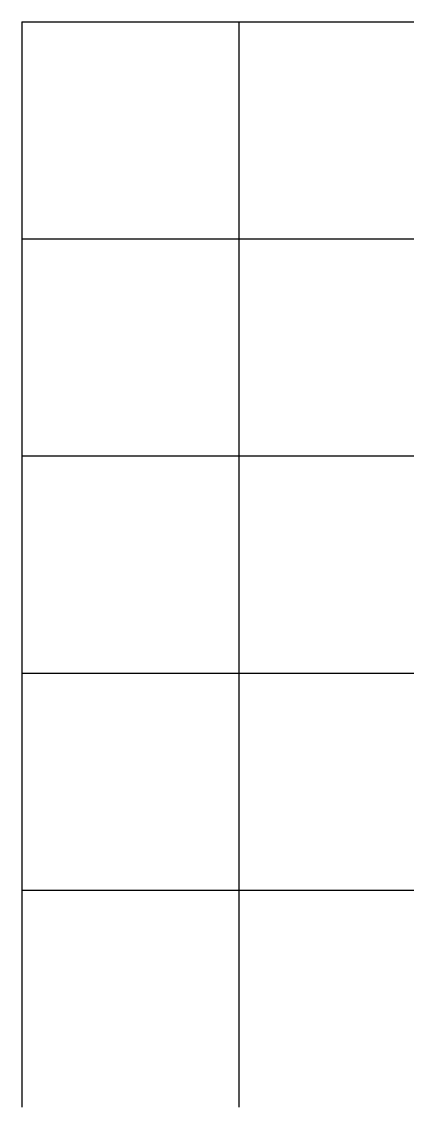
# Model space of a CAD drawing. Header units: millimetres. Extents: x 13268 to 164478, y 289082 to 363688.
# Drawn here: x 93689.7 to 93818.4, y 348337.5 to 348699.8 of the extents above; entities that cross this region are included whole.
import ezdxf

# ---------------------------------------------------------------- set-up
doc = ezdxf.new("R2010")
doc.units = ezdxf.units.MM

# ---------------------------------------------------------------- blocks, each defined once
blk = doc.blocks.new('A$C777A1F98')
for p, q in [((0, 2328.86), (388.14, 2328.86)), ((0, 2328.86), (388.14, 2328.86)), ((0, 2328.86), (0, 2242.6)), ((0, 2328.86), (0, 2113.22)), ((43.13, 2328.86), (43.13, 2113.22)), ((0, 2285.73), (388.14, 2285.73)), ((0, 2242.6), (388.14, 2242.6)), ((0, 2242.6), (345.02, 2242.6)), ((0, 2199.48), (345.02, 2199.48)), ((0, 2156.35), (301.89, 2156.35)), ((0, 2156.35), (215.64, 2156.35))]:
    blk.add_line(p, q)

msp = doc.modelspace()

# ---------------------------------------------------------------- block references
at = {"xscale": 1.68, "yscale": 1.68, "zscale": 1.68}
msp.add_blockref('A$C777A1F98', (93689.69, 344787.29), dxfattribs=at)

doc.saveas('drawing.dxf')
